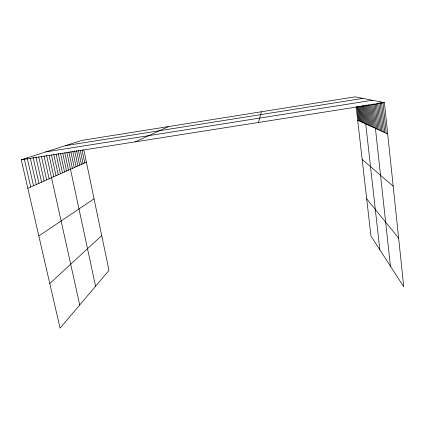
<?xml version="1.0" encoding="UTF-8"?>
<svg xmlns="http://www.w3.org/2000/svg" width="425" height="425" viewBox="0 0 425 425"><rect width="100%" height="100%" fill="white"/><g stroke="black" fill="none" stroke-linecap="round" stroke-linejoin="round"><path stroke-width="0.64" d="M258.49 122.458L261.449 111.754M49.778 283.517L101.724 235.583M38.824 235.992L94.047 198.783M135.166 141.86L168.651 126.549M27.827 188.307L86.408 162.153M83.868 149.988L108.986 270.412L60.074 328.158L21.25 159.784L81.866 140.383L355.002 96.842L384.413 102.648L403.75 286.806L370.956 236.04L356.118 106.574M65.413 145.648L362.876 98.398M45.804 151.922L372.364 100.273M21.25 159.784L384.413 102.648M357.68 120.201L387.701 133.965M362.174 159.449L393.183 186.203M366.69 198.82L398.639 238.138M24.241 158.828L30.712 187.021M30.302 158.259L36.279 184.535M27.157 157.893L33.527 185.762M33.081 157.356L38.962 183.334M38.744 156.905L44.157 181.018M35.95 157.144L41.592 182.166M44.025 155.901L49.125 178.803M41.352 156.108L46.67 179.897M49.157 155.64L53.805 176.71M46.522 155.152L79.725 304.959M53.731 154.195L58.23 174.733M51.478 154.966L56.042 175.711M58.262 153.462L62.475 172.842M56.073 154.078L60.377 173.777M64.791 152.734L68.537 170.133M62.725 153.282L66.555 171.02M60.515 153.372L64.536 171.918M68.866 151.975L72.383 168.417M66.916 152.671L95.572 286.248M74.672 150.785L77.887 165.962M72.834 151.449L76.086 166.765M70.821 151.486L74.253 167.583M78.428 150.344L81.387 164.395M76.521 150.349L79.65 165.171M82.062 149.967L84.766 162.887M80.304 150.338L83.093 163.636M357.659 106.17L359.348 120.966M356.931 106.824L358.503 120.578M362.727 105.331L364.767 123.452M361.893 105.921L363.816 123.016M361.048 106.314L362.886 122.591M360.15 106.053L361.978 122.172M359.369 106.68L361.085 121.762M358.509 106.42L360.209 121.359M367.513 105.017L369.808 125.763M366.493 104.901L368.757 125.279M365.553 105.288L367.726 124.807M364.634 105.671L366.722 124.344M363.683 105.586L379.838 249.794M371.71 104.561L374.25 127.797M370.664 105.049L373.102 127.272M369.564 104.778L371.981 126.756M368.496 104.635L370.882 126.257M377.597 103.227L380.545 130.682M376.364 103.588L379.217 130.077M375.169 104.019L377.921 129.482M373.926 103.737L376.656 128.903M372.789 104.189L390.442 266.204M381.565 102.723L384.731 132.6M380.093 101.798L383.302 131.947M378.861 102.823L381.905 131.309M382.936 102.356L386.197 133.275"/></g></svg>
